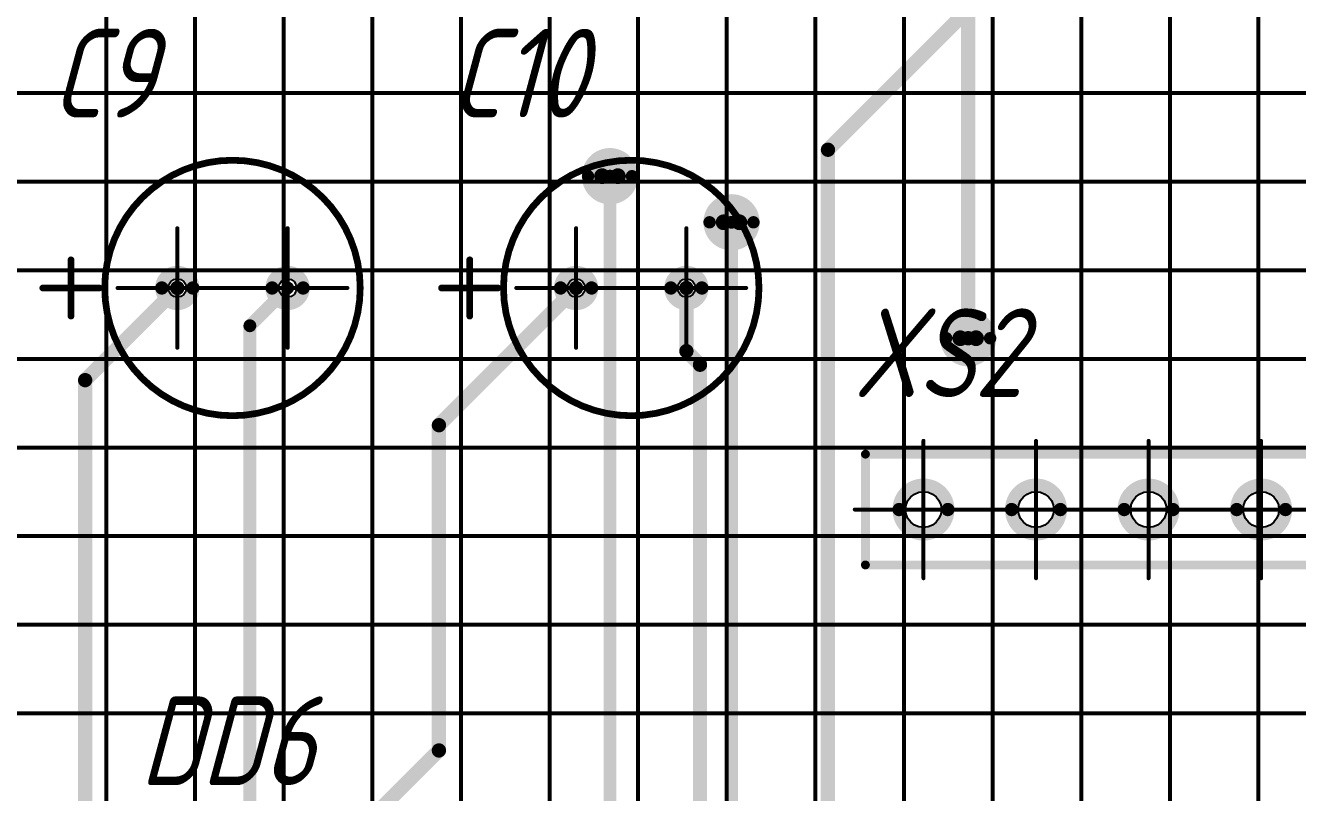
# Model space of a CAD drawing. Header units: millimetres. Extents: x 95 to 923, y 69 to 658.
# Drawn here: x 254.5 to 311.9, y 374.4 to 409.1 of the extents above; entities that cross this region are included whole.
import ezdxf

# ---------------------------------------------------------------- set-up
doc = ezdxf.new("R2010")
doc.units = ezdxf.units.MM
for name, color, linetype in [('Mechanical11', 56, 'Continuous'), ('Mechanical12', 56, 'Continuous'), ('Mechanical7', 56, 'Continuous'), ('Mechanical9', 56, 'Continuous')]:
    doc.layers.add(name, color=color, linetype=linetype)
doc.styles.add('GOST type A', font='', dxfattribs={"height": 0.2})
doc.styles.get('GOST type A').set_extended_font_data('GOST type A', italic=True)

msp = doc.modelspace()

# ---------------------------------------------------------------- linework, layer by layer
at = {"layer": 'Mechanical11', "color": 7}
for p, q in [((261.342, 397.222), (261.342, 397.63)), ((261.342, 397.63), (261.498, 397.599)), ((261.498, 397.599), (261.63, 397.51)), ((261.63, 397.51), (261.719, 397.378)), ((261.719, 397.378), (261.75, 397.222)), ((266.32, 397.222), (266.32, 397.63)), ((266.32, 397.63), (266.476, 397.599)), ((266.476, 397.599), (266.609, 397.51)), ((266.609, 397.51), (266.697, 397.378)), ((266.697, 397.378), (266.728, 397.222)), ((279.342, 397.222), (279.342, 397.63)), ((279.342, 397.63), (279.498, 397.599)), ((279.498, 397.599), (279.63, 397.51)), ((279.63, 397.51), (279.719, 397.378)), ((279.719, 397.378), (279.75, 397.222)), ((284.32, 397.222), (284.32, 397.63)), ((284.32, 397.63), (284.476, 397.599)), ((284.476, 397.599), (284.609, 397.51)), ((284.609, 397.51), (284.697, 397.378)), ((284.697, 397.378), (284.728, 397.222)), ((260.965, 397.066), (260.934, 397.222)), ((260.934, 397.222), (261.342, 397.222)), ((261.053, 396.933), (260.965, 397.066)), ((261.186, 396.845), (261.053, 396.933)), ((261.342, 396.814), (261.186, 396.845)), ((261.75, 397.222), (261.342, 397.222)), ((261.342, 397.222), (261.342, 396.814)), ((261.342, 397.222), (261.75, 397.222)), ((261.342, 396.814), (261.342, 397.222)), ((261.498, 396.845), (261.342, 396.814)), ((261.63, 396.933), (261.498, 396.845)), ((261.719, 397.066), (261.63, 396.933)), ((261.75, 397.222), (261.719, 397.066)), ((265.943, 397.066), (265.912, 397.222)), ((265.912, 397.222), (266.32, 397.222)), ((266.032, 396.933), (265.943, 397.066)), ((266.164, 396.845), (266.032, 396.933)), ((266.32, 396.814), (266.164, 396.845)), ((266.728, 397.222), (266.32, 397.222)), ((266.32, 397.222), (266.32, 396.814)), ((266.32, 397.222), (266.728, 397.222)), ((266.32, 396.814), (266.32, 397.222)), ((266.476, 396.845), (266.32, 396.814)), ((266.609, 396.933), (266.476, 396.845)), ((266.697, 397.066), (266.609, 396.933)), ((266.728, 397.222), (266.697, 397.066)), ((278.965, 397.066), (278.934, 397.222)), ((278.934, 397.222), (279.342, 397.222)), ((279.054, 396.933), (278.965, 397.066)), ((279.186, 396.845), (279.054, 396.933)), ((279.342, 396.814), (279.186, 396.845)), ((279.75, 397.222), (279.342, 397.222)), ((279.342, 397.222), (279.342, 396.814)), ((279.342, 397.222), (279.75, 397.222)), ((279.342, 396.814), (279.342, 397.222)), ((279.498, 396.845), (279.342, 396.814)), ((279.63, 396.933), (279.498, 396.845)), ((279.719, 397.066), (279.63, 396.933)), ((279.75, 397.222), (279.719, 397.066)), ((283.944, 397.066), (283.912, 397.222)), ((283.912, 397.222), (284.32, 397.222)), ((284.032, 396.933), (283.944, 397.066)), ((284.164, 396.845), (284.032, 396.933)), ((284.32, 396.814), (284.164, 396.845)), ((284.728, 397.222), (284.32, 397.222)), ((284.32, 397.222), (284.32, 396.814)), ((284.32, 397.222), (284.728, 397.222)), ((284.32, 396.814), (284.32, 397.222)), ((284.476, 396.845), (284.32, 396.814)), ((284.609, 396.933), (284.476, 396.845)), ((284.697, 397.066), (284.609, 396.933)), ((284.728, 397.222), (284.697, 397.066)), ((294.242, 387.431), (294.323, 387.625)), ((294.323, 387.625), (294.451, 387.792)), ((294.451, 387.792), (294.618, 387.921)), ((294.618, 387.921), (294.813, 388.001)), ((294.813, 388.001), (295.022, 388.029)), ((295.022, 387.222), (295.022, 388.029)), ((295.022, 388.029), (295.231, 388.001)), ((295.022, 388.029), (295.022, 387.222)), ((295.231, 388.001), (295.425, 387.921)), ((295.425, 387.921), (295.592, 387.792)), ((295.592, 387.792), (295.721, 387.625)), ((295.721, 387.625), (295.801, 387.431)), ((299.322, 387.431), (299.403, 387.625)), ((299.403, 387.625), (299.531, 387.792)), ((299.531, 387.792), (299.698, 387.921)), ((299.698, 387.921), (299.893, 388.001)), ((299.893, 388.001), (300.102, 388.029)), ((300.102, 387.222), (300.102, 388.029)), ((300.102, 388.029), (300.311, 388.001)), ((300.102, 388.029), (300.102, 387.222)), ((300.311, 388.001), (300.505, 387.921)), ((300.505, 387.921), (300.672, 387.792)), ((300.672, 387.792), (300.801, 387.625)), ((300.801, 387.625), (300.881, 387.431)), ((304.402, 387.431), (304.483, 387.625)), ((304.483, 387.625), (304.611, 387.792)), ((304.611, 387.792), (304.778, 387.921)), ((304.778, 387.921), (304.973, 388.001)), ((304.973, 388.001), (305.182, 388.029)), ((305.182, 387.222), (305.182, 388.029)), ((305.182, 388.029), (305.391, 388.001)), ((305.182, 388.029), (305.182, 387.222)), ((305.391, 388.001), (305.585, 387.921)), ((305.585, 387.921), (305.752, 387.792)), ((305.752, 387.792), (305.881, 387.625)), ((305.881, 387.625), (305.961, 387.431)), ((309.482, 387.431), (309.563, 387.625)), ((309.563, 387.625), (309.691, 387.792)), ((309.691, 387.792), (309.858, 387.921)), ((309.858, 387.921), (310.053, 388.001)), ((310.053, 388.001), (310.262, 388.029)), ((310.262, 387.222), (310.262, 388.029)), ((310.262, 388.029), (310.471, 388.001)), ((310.262, 388.029), (310.262, 387.222)), ((310.471, 388.001), (310.665, 387.921)), ((310.665, 387.921), (310.832, 387.792)), ((310.832, 387.792), (310.961, 387.625)), ((310.961, 387.625), (311.041, 387.431)), ((294.215, 387.222), (294.242, 387.431)), ((295.022, 387.222), (294.215, 387.222)), ((295.829, 387.222), (295.022, 387.222)), ((295.801, 387.431), (295.829, 387.222)), ((299.295, 387.222), (299.322, 387.431)), ((300.102, 387.222), (299.295, 387.222)), ((300.909, 387.222), (300.102, 387.222)), ((300.881, 387.431), (300.909, 387.222)), ((304.375, 387.222), (304.402, 387.431)), ((305.182, 387.222), (304.375, 387.222)), ((305.989, 387.222), (305.182, 387.222)), ((305.961, 387.431), (305.989, 387.222)), ((309.455, 387.222), (309.482, 387.431)), ((310.262, 387.222), (309.455, 387.222)), ((311.069, 387.222), (310.262, 387.222)), ((311.041, 387.431), (311.069, 387.222))]:
    msp.add_line(p, q, dxfattribs=at)
for points, const_width in [([(281.226, 402.268, 1), (280.515, 402.268, 1)], 0.711), ([(280.337, 402.268, 1), (280.693, 402.268, 1)], 0.356), ([(281.049, 402.268, 1), (281.404, 402.268, 1)], 0.356), ([(286.713, 400.187, 1), (286.002, 400.187, 1)], 0.711), ([(285.824, 400.187, 1), (286.179, 400.187, 1)], 0.356), ([(286.535, 400.187, 1), (286.891, 400.187, 1)], 0.356), ([(297.394, 394.954, 1), (296.683, 394.954, 1)], 0.711), ([(296.505, 394.954, 1), (296.86, 394.954, 1)], 0.356), ([(297.216, 394.954, 1), (297.572, 394.954, 1)], 0.356)]:
    msp.add_lwpolyline(points, format="xyb", close=True, dxfattribs=dict(at, const_width=const_width))
at = {"layer": 'Mechanical12', "color": 7}
for p, q in [((260.934, 397.222), (260.965, 397.378)), ((260.965, 397.378), (261.053, 397.51)), ((261.053, 397.51), (261.186, 397.599)), ((261.186, 397.599), (261.342, 397.63)), ((261.342, 397.63), (261.342, 397.222)), ((265.912, 397.222), (265.943, 397.378)), ((265.943, 397.378), (266.032, 397.51)), ((266.032, 397.51), (266.164, 397.599)), ((266.164, 397.599), (266.32, 397.63)), ((266.32, 397.63), (266.32, 397.222)), ((278.934, 397.222), (278.965, 397.378)), ((278.965, 397.378), (279.054, 397.51)), ((279.054, 397.51), (279.186, 397.599)), ((279.186, 397.599), (279.342, 397.63)), ((279.342, 397.63), (279.342, 397.222)), ((283.912, 397.222), (283.944, 397.378)), ((283.944, 397.378), (284.032, 397.51)), ((284.032, 397.51), (284.164, 397.599)), ((284.164, 397.599), (284.32, 397.63)), ((284.32, 397.63), (284.32, 397.222)), ((261.342, 397.222), (260.934, 397.222)), ((266.32, 397.222), (265.912, 397.222)), ((279.342, 397.222), (278.934, 397.222)), ((284.32, 397.222), (283.912, 397.222)), ((294.215, 387.222), (295.022, 387.222)), ((294.242, 387.013), (294.215, 387.222)), ((294.323, 386.818), (294.242, 387.013)), ((295.022, 387.222), (295.022, 386.415)), ((295.022, 386.415), (295.022, 387.222)), ((295.022, 387.222), (295.829, 387.222)), ((295.801, 387.013), (295.721, 386.818)), ((295.829, 387.222), (295.801, 387.013)), ((299.295, 387.222), (300.102, 387.222)), ((299.322, 387.013), (299.295, 387.222)), ((299.403, 386.818), (299.322, 387.013)), ((300.102, 387.222), (300.102, 386.415)), ((300.102, 386.415), (300.102, 387.222)), ((300.102, 387.222), (300.909, 387.222)), ((300.881, 387.013), (300.801, 386.818)), ((300.909, 387.222), (300.881, 387.013)), ((304.375, 387.222), (305.182, 387.222)), ((304.402, 387.013), (304.375, 387.222)), ((304.483, 386.818), (304.402, 387.013)), ((305.182, 387.222), (305.182, 386.415)), ((305.182, 386.415), (305.182, 387.222)), ((305.182, 387.222), (305.989, 387.222)), ((305.961, 387.013), (305.881, 386.818)), ((305.989, 387.222), (305.961, 387.013)), ((309.455, 387.222), (310.262, 387.222)), ((309.482, 387.013), (309.455, 387.222)), ((309.563, 386.818), (309.482, 387.013)), ((310.262, 387.222), (310.262, 386.415)), ((310.262, 386.415), (310.262, 387.222)), ((310.262, 387.222), (311.069, 387.222)), ((311.041, 387.013), (310.961, 386.818)), ((311.069, 387.222), (311.041, 387.013)), ((294.451, 386.651), (294.323, 386.818)), ((294.618, 386.523), (294.451, 386.651)), ((294.813, 386.442), (294.618, 386.523)), ((295.022, 386.415), (294.813, 386.442)), ((295.231, 386.442), (295.022, 386.415)), ((295.425, 386.523), (295.231, 386.442)), ((295.592, 386.651), (295.425, 386.523)), ((295.721, 386.818), (295.592, 386.651)), ((299.531, 386.651), (299.403, 386.818)), ((299.698, 386.523), (299.531, 386.651)), ((299.893, 386.442), (299.698, 386.523)), ((300.102, 386.415), (299.893, 386.442)), ((300.311, 386.442), (300.102, 386.415)), ((300.505, 386.523), (300.311, 386.442)), ((300.672, 386.651), (300.505, 386.523)), ((300.801, 386.818), (300.672, 386.651)), ((304.611, 386.651), (304.483, 386.818)), ((304.778, 386.523), (304.611, 386.651)), ((304.973, 386.442), (304.778, 386.523)), ((305.182, 386.415), (304.973, 386.442)), ((305.391, 386.442), (305.182, 386.415)), ((305.585, 386.523), (305.391, 386.442)), ((305.752, 386.651), (305.585, 386.523)), ((305.881, 386.818), (305.752, 386.651)), ((309.691, 386.651), (309.563, 386.818)), ((309.858, 386.523), (309.691, 386.651)), ((310.053, 386.442), (309.858, 386.523)), ((310.262, 386.415), (310.053, 386.442)), ((310.471, 386.442), (310.262, 386.415)), ((310.665, 386.523), (310.471, 386.442)), ((310.832, 386.651), (310.665, 386.523)), ((310.961, 386.818), (310.832, 386.651))]:
    msp.add_line(p, q, dxfattribs=at)
for points, const_width in [([(297.038, 394.954), (297.038, 409.788)], 0.646), ([(290.711, 403.46), (296.784, 409.534)], 0.646), ([(290.711, 330.047), (290.711, 403.46)], 0.646), ([(280.871, 368.831), (280.871, 402.268)], 0.58), ([(286.357, 355.686), (286.357, 400.187)], 0.58), ([(256.541, 395.952), (256.541, 398.492)], 0.305), ([(274.541, 395.952), (274.541, 398.492)], 0.305), ([(255.271, 397.222), (257.811, 397.222)], 0.305), ([(257.182, 393.062), (261.342, 397.222)], 0.646), ([(264.616, 395.517), (266.32, 397.222)], 0.58), ([(273.149, 391.029), (279.342, 397.222)], 0.646), ([(273.271, 397.222), (275.811, 397.222)], 0.305), ([(284.32, 394.37), (284.32, 397.222)], 0.646), ([(264.616, 295.576), (264.616, 395.517)], 0.58), ([(284.32, 394.37), (284.935, 393.756)], 0.646), ([(284.935, 357.655), (284.935, 393.756)], 0.646), ([(257.182, 319.62), (257.182, 393.062)], 0.646), ([(273.149, 376.349), (273.149, 391.029)], 0.646), ([(292.402, 384.722), (292.402, 389.722)], 0.4), ([(292.402, 389.722), (328.102, 389.722)], 0.4), ([(292.402, 384.722), (328.102, 384.722)], 0.4), ([(268.022, 371.222), (273.149, 376.349)], 0.646)]:
    msp.add_lwpolyline(points, dxfattribs=dict(at, const_width=const_width))
for points, const_width in [([(290.549, 403.46, 1), (290.872, 403.46, 1)], 0.323), ([(290.549, 403.46, 1), (290.872, 403.46, 1)], 0.323), ([(269.597, 397.222, 1), (258.065, 397.222, 1)], 0.305), ([(287.597, 397.222, 1), (276.065, 397.222, 1)], 0.305), ([(281.861, 402.268, 1), (279.88, 402.268, 1)], 0.559), ([(279.74, 402.268, 1), (280.02, 402.268, 1)], 0.279), ([(280.726, 402.268, 1), (281.016, 402.268, 1)], 0.29), ([(281.722, 402.268, 1), (282.001, 402.268, 1)], 0.279), ([(287.348, 400.187, 1), (285.367, 400.187, 1)], 0.559), ([(285.227, 400.187, 1), (285.506, 400.187, 1)], 0.279), ([(286.212, 400.187, 1), (286.502, 400.187, 1)], 0.29), ([(287.208, 400.187, 1), (287.487, 400.187, 1)], 0.279), ([(256.465, 398.492, 1), (256.617, 398.492, 1)], 0.152), ([(274.465, 398.492, 1), (274.618, 398.492, 1)], 0.152), ([(262.042, 397.222, 1), (260.642, 397.222, 1)], 0.6), ([(262.042, 397.222, 1), (260.642, 397.222, 1)], 0.6), ([(267.02, 397.222, 1), (265.62, 397.222, 1)], 0.6), ([(267.02, 397.222, 1), (265.62, 397.222, 1)], 0.6), ([(280.042, 397.222, 1), (278.642, 397.222, 1)], 0.6), ([(280.042, 397.222, 1), (278.642, 397.222, 1)], 0.6), ([(285.02, 397.222, 1), (283.62, 397.222, 1)], 0.6), ([(285.02, 397.222, 1), (283.62, 397.222, 1)], 0.6), ([(255.195, 397.222, 1), (255.347, 397.222, 1)], 0.152), ([(257.735, 397.222, 1), (257.887, 397.222, 1)], 0.152), ([(257.989, 397.222, 1), (258.142, 397.222, 1)], 0.152), ([(260.492, 397.222, 1), (260.792, 397.222, 1)], 0.3), ([(260.492, 397.222, 1), (260.792, 397.222, 1)], 0.3), ([(261.18, 397.222, 1), (261.503, 397.222, 1)], 0.323), ([(261.892, 397.222, 1), (262.192, 397.222, 1)], 0.3), ([(261.892, 397.222, 1), (262.192, 397.222, 1)], 0.3), ([(265.47, 397.222, 1), (265.77, 397.222, 1)], 0.3), ([(265.47, 397.222, 1), (265.77, 397.222, 1)], 0.3), ([(266.175, 397.222, 1), (266.465, 397.222, 1)], 0.29), ([(266.87, 397.222, 1), (267.17, 397.222, 1)], 0.3), ([(266.87, 397.222, 1), (267.17, 397.222, 1)], 0.3), ([(269.521, 397.222, 1), (269.673, 397.222, 1)], 0.152), ([(273.195, 397.222, 1), (273.348, 397.222, 1)], 0.152), ([(275.735, 397.222, 1), (275.888, 397.222, 1)], 0.152), ([(275.989, 397.222, 1), (276.142, 397.222, 1)], 0.152), ([(278.492, 397.222, 1), (278.792, 397.222, 1)], 0.3), ([(278.492, 397.222, 1), (278.792, 397.222, 1)], 0.3), ([(279.18, 397.222, 1), (279.503, 397.222, 1)], 0.323), ([(279.892, 397.222, 1), (280.192, 397.222, 1)], 0.3), ([(279.892, 397.222, 1), (280.192, 397.222, 1)], 0.3), ([(283.47, 397.222, 1), (283.77, 397.222, 1)], 0.3), ([(283.47, 397.222, 1), (283.77, 397.222, 1)], 0.3), ([(284.159, 397.222, 1), (284.482, 397.222, 1)], 0.323), ([(284.87, 397.222, 1), (285.17, 397.222, 1)], 0.3), ([(284.87, 397.222, 1), (285.17, 397.222, 1)], 0.3), ([(287.521, 397.222, 1), (287.673, 397.222, 1)], 0.152), ([(298.029, 394.954, 1), (296.048, 394.954, 1)], 0.559), ([(256.465, 395.952, 1), (256.617, 395.952, 1)], 0.152), ([(264.471, 395.517, 1), (264.761, 395.517, 1)], 0.29), ([(264.471, 395.517, 1), (264.761, 395.517, 1)], 0.29), ([(274.465, 395.952, 1), (274.618, 395.952, 1)], 0.152), ([(295.908, 394.954, 1), (296.187, 394.954, 1)], 0.279), ([(296.877, 394.954, 1), (297.2, 394.954, 1)], 0.323), ([(297.889, 394.954, 1), (298.168, 394.954, 1)], 0.279), ([(284.159, 394.37, 1), (284.482, 394.37, 1)], 0.323), ([(284.159, 394.37, 1), (284.482, 394.37, 1)], 0.323), ([(284.773, 393.756, 1), (285.096, 393.756, 1)], 0.323), ([(284.773, 393.756, 1), (285.096, 393.756, 1)], 0.323), ([(257.02, 393.062, 1), (257.343, 393.062, 1)], 0.323), ([(257.02, 393.062, 1), (257.343, 393.062, 1)], 0.323), ([(272.988, 391.029, 1), (273.311, 391.029, 1)], 0.323), ([(272.988, 391.029, 1), (273.311, 391.029, 1)], 0.323), ([(292.302, 389.722, 1), (292.502, 389.722, 1)], 0.2), ([(292.302, 389.722, 1), (292.502, 389.722, 1)], 0.2), ([(296.122, 387.222, 1), (293.922, 387.222, 1)], 0.6), ([(296.122, 387.222, 1), (293.922, 387.222, 1)], 0.6), ([(301.202, 387.222, 1), (299.002, 387.222, 1)], 0.6), ([(301.202, 387.222, 1), (299.002, 387.222, 1)], 0.6), ([(306.282, 387.222, 1), (304.082, 387.222, 1)], 0.6), ([(306.282, 387.222, 1), (304.082, 387.222, 1)], 0.6), ([(311.362, 387.222, 1), (309.162, 387.222, 1)], 0.6), ([(311.362, 387.222, 1), (309.162, 387.222, 1)], 0.6), ([(293.772, 387.222, 1), (294.072, 387.222, 1)], 0.3), ([(293.772, 387.222, 1), (294.072, 387.222, 1)], 0.3), ([(295.972, 387.222, 1), (296.272, 387.222, 1)], 0.3), ([(295.972, 387.222, 1), (296.272, 387.222, 1)], 0.3), ([(298.852, 387.222, 1), (299.152, 387.222, 1)], 0.3), ([(298.852, 387.222, 1), (299.152, 387.222, 1)], 0.3), ([(301.052, 387.222, 1), (301.352, 387.222, 1)], 0.3), ([(301.052, 387.222, 1), (301.352, 387.222, 1)], 0.3), ([(303.932, 387.222, 1), (304.232, 387.222, 1)], 0.3), ([(303.932, 387.222, 1), (304.232, 387.222, 1)], 0.3), ([(306.132, 387.222, 1), (306.432, 387.222, 1)], 0.3), ([(306.132, 387.222, 1), (306.432, 387.222, 1)], 0.3), ([(309.012, 387.222, 1), (309.312, 387.222, 1)], 0.3), ([(309.012, 387.222, 1), (309.312, 387.222, 1)], 0.3), ([(311.212, 387.222, 1), (311.512, 387.222, 1)], 0.3), ([(311.212, 387.222, 1), (311.512, 387.222, 1)], 0.3), ([(292.302, 384.722, 1), (292.502, 384.722, 1)], 0.2), ([(292.302, 384.722, 1), (292.502, 384.722, 1)], 0.2), ([(272.988, 376.349, 1), (273.311, 376.349, 1)], 0.323), ([(272.988, 376.349, 1), (273.311, 376.349, 1)], 0.323)]:
    msp.add_lwpolyline(points, format="xyb", close=True, dxfattribs=dict(at, const_width=const_width))
at = {"layer": 'Mechanical7', "color": 7, "const_width": 0.18}
for points in [[(261.342, 394.522), (261.342, 399.922)], [(261.342, 394.822), (261.342, 399.622)], [(266.32, 394.522), (266.32, 399.922)], [(266.32, 394.822), (266.32, 399.622)], [(279.342, 394.522), (279.342, 399.922)], [(279.342, 394.822), (279.342, 399.622)], [(284.32, 394.522), (284.32, 399.922)], [(284.32, 394.822), (284.32, 399.622)], [(258.642, 397.222), (264.042, 397.222)], [(258.942, 397.222), (263.742, 397.222)], [(263.62, 397.222), (269.02, 397.222)], [(263.92, 397.222), (268.72, 397.222)], [(276.642, 397.222), (282.042, 397.222)], [(276.942, 397.222), (281.742, 397.222)], [(281.62, 397.222), (287.02, 397.222)], [(281.92, 397.222), (286.72, 397.222)], [(295.022, 384.122), (295.022, 390.322)], [(295.022, 384.422), (295.022, 390.022)], [(300.102, 384.122), (300.102, 390.322)], [(300.102, 384.422), (300.102, 390.022)], [(305.182, 384.122), (305.182, 390.322)], [(305.182, 384.422), (305.182, 390.022)], [(310.262, 384.122), (310.262, 390.322)], [(310.262, 384.422), (310.262, 390.022)], [(291.922, 387.222), (298.122, 387.222)], [(292.222, 387.222), (297.822, 387.222)], [(297.002, 387.222), (303.202, 387.222)], [(297.302, 387.222), (302.902, 387.222)], [(302.082, 387.222), (308.282, 387.222)], [(302.382, 387.222), (307.982, 387.222)], [(307.162, 387.222), (313.362, 387.222)], [(307.462, 387.222), (313.062, 387.222)]]:
    msp.add_lwpolyline(points, dxfattribs=at)
at = {"layer": 'Mechanical7', "color": 7, "const_width": 0.09}
for points in [[(261.297, 399.922, 1), (261.387, 399.922, 1)], [(261.297, 399.622, 1), (261.387, 399.622, 1)], [(266.275, 399.922, 1), (266.365, 399.922, 1)], [(266.275, 399.622, 1), (266.365, 399.622, 1)], [(279.297, 399.922, 1), (279.387, 399.922, 1)], [(279.297, 399.622, 1), (279.387, 399.622, 1)], [(284.275, 399.922, 1), (284.365, 399.922, 1)], [(284.275, 399.622, 1), (284.365, 399.622, 1)], [(258.597, 397.222, 1), (258.687, 397.222, 1)], [(258.897, 397.222, 1), (258.987, 397.222, 1)], [(263.575, 397.222, 1), (263.665, 397.222, 1)], [(263.697, 397.222, 1), (263.787, 397.222, 1)], [(263.875, 397.222, 1), (263.965, 397.222, 1)], [(263.997, 397.222, 1), (264.087, 397.222, 1)], [(268.675, 397.222, 1), (268.765, 397.222, 1)], [(268.975, 397.222, 1), (269.065, 397.222, 1)], [(276.597, 397.222, 1), (276.687, 397.222, 1)], [(276.897, 397.222, 1), (276.987, 397.222, 1)], [(281.575, 397.222, 1), (281.665, 397.222, 1)], [(281.697, 397.222, 1), (281.787, 397.222, 1)], [(281.875, 397.222, 1), (281.965, 397.222, 1)], [(281.997, 397.222, 1), (282.087, 397.222, 1)], [(286.675, 397.222, 1), (286.765, 397.222, 1)], [(286.975, 397.222, 1), (287.065, 397.222, 1)], [(261.297, 394.822, 1), (261.387, 394.822, 1)], [(261.297, 394.522, 1), (261.387, 394.522, 1)], [(266.275, 394.822, 1), (266.365, 394.822, 1)], [(266.275, 394.522, 1), (266.365, 394.522, 1)], [(279.297, 394.822, 1), (279.387, 394.822, 1)], [(279.297, 394.522, 1), (279.387, 394.522, 1)], [(284.275, 394.822, 1), (284.365, 394.822, 1)], [(284.275, 394.522, 1), (284.365, 394.522, 1)], [(294.977, 390.322, 1), (295.067, 390.322, 1)], [(294.977, 390.022, 1), (295.067, 390.022, 1)], [(300.057, 390.322, 1), (300.147, 390.322, 1)], [(300.057, 390.022, 1), (300.147, 390.022, 1)], [(305.137, 390.322, 1), (305.227, 390.322, 1)], [(305.137, 390.022, 1), (305.227, 390.022, 1)], [(310.217, 390.322, 1), (310.307, 390.322, 1)], [(310.217, 390.022, 1), (310.307, 390.022, 1)], [(291.877, 387.222, 1), (291.967, 387.222, 1)], [(292.177, 387.222, 1), (292.267, 387.222, 1)], [(296.957, 387.222, 1), (297.047, 387.222, 1)], [(297.257, 387.222, 1), (297.347, 387.222, 1)], [(297.777, 387.222, 1), (297.867, 387.222, 1)], [(298.077, 387.222, 1), (298.167, 387.222, 1)], [(302.037, 387.222, 1), (302.127, 387.222, 1)], [(302.337, 387.222, 1), (302.427, 387.222, 1)], [(302.857, 387.222, 1), (302.947, 387.222, 1)], [(303.157, 387.222, 1), (303.247, 387.222, 1)], [(307.117, 387.222, 1), (307.207, 387.222, 1)], [(307.417, 387.222, 1), (307.507, 387.222, 1)], [(307.937, 387.222, 1), (308.027, 387.222, 1)], [(308.237, 387.222, 1), (308.327, 387.222, 1)], [(294.977, 384.422, 1), (295.067, 384.422, 1)], [(294.977, 384.122, 1), (295.067, 384.122, 1)], [(300.057, 384.422, 1), (300.147, 384.422, 1)], [(300.057, 384.122, 1), (300.147, 384.122, 1)], [(305.137, 384.422, 1), (305.227, 384.422, 1)], [(305.137, 384.122, 1), (305.227, 384.122, 1)], [(310.217, 384.422, 1), (310.307, 384.422, 1)], [(310.217, 384.122, 1), (310.307, 384.122, 1)]]:
    msp.add_lwpolyline(points, format="xyb", close=True, dxfattribs=at)
at = {"layer": 'Mechanical9', "color": 7, "const_width": 0.18}
for points in [[(258.142, 250.022), (258.142, 611.222)], [(262.142, 250.022), (262.142, 611.222)], [(266.142, 250.022), (266.142, 611.222)], [(270.142, 250.022), (270.142, 611.222)], [(274.142, 250.022), (274.142, 611.222)], [(278.142, 250.022), (278.142, 611.222)], [(282.142, 250.022), (282.142, 611.222)], [(286.142, 250.022), (286.142, 611.222)], [(290.142, 250.022), (290.142, 611.222)], [(294.142, 250.022), (294.142, 611.222)], [(298.142, 250.022), (298.142, 611.222)], [(302.142, 250.022), (302.142, 611.222)], [(306.142, 250.022), (306.142, 611.222)], [(310.142, 250.022), (310.142, 611.222)], [(190.142, 406.022), (432.342, 406.022)], [(190.142, 402.022), (432.342, 402.022)], [(190.142, 398.022), (432.342, 398.022)], [(190.142, 394.022), (432.342, 394.022)], [(190.142, 390.022), (432.342, 390.022)], [(190.142, 386.022), (432.342, 386.022)], [(190.142, 382.022), (432.342, 382.022)], [(190.142, 378.022), (432.342, 378.022)]]:
    msp.add_lwpolyline(points, dxfattribs=at)

# ---------------------------------------------------------------- texts
at = {"layer": 'Mechanical7', "color": 7, "style": 'GOST type A'}
for s, p in [('C9', (255.627, 404.918)), ('C10', (273.627, 404.918)), ('XS2', (291.849, 392.299)), ('DD6', (259.636, 374.787))]:
    msp.add_text(s, height=4, dxfattribs=at).set_placement(p)

doc.saveas('drawing.dxf')
